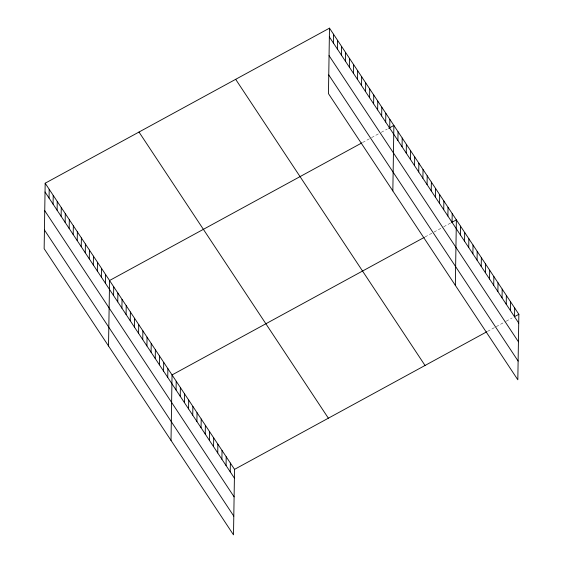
<?xml version="1.0" encoding="UTF-8"?>
<svg xmlns="http://www.w3.org/2000/svg" width="563" height="563" viewBox="0 0 563 563"><rect width="100%" height="100%" fill="white"/><g stroke="black" fill="none" stroke-linecap="round" stroke-linejoin="round"><path stroke-width="0.42" stroke-dasharray="2.81 2.11" d="M362.6 142.495L370.792 138.034M371.538 137.625L378.983 133.565M381.214 132.347L387.175 129.096M425.093 236.932L433.285 232.463M434.024 232.055L442.961 227.185M443.707 226.776L451.153 222.716M487.579 331.361L505.454 321.614M506.193 321.206L512.154 317.954"/><path stroke-width="0.84" d="M45.174 183.214L44.146 248.698L233.504 534.85L234.539 469.366L45.174 183.214L329.496 28.15L518.854 314.302L517.826 379.786L328.461 93.634L329.496 28.15M49.058 198.07L49.199 189.295M53.084 204.151L53.225 195.375M57.109 210.231L57.243 201.455M61.135 216.312L61.268 207.536M65.153 222.392L65.294 213.616M69.179 228.472L69.319 219.697M73.204 234.553L73.345 225.777M77.23 240.633L77.363 231.865M81.248 246.714L81.389 237.945M85.273 252.794L85.414 244.025M89.299 258.874L89.44 250.106M93.324 264.955L93.458 256.186M97.35 271.035L97.483 262.267M101.368 277.116L101.509 268.347M105.394 283.203L105.534 274.427M108.525 345.992L109.56 280.508L361.854 142.903M113.585 295.575L113.726 286.799M117.751 301.874L117.892 293.098M121.918 308.165L122.051 299.389M126.084 314.464L126.218 305.688M130.25 320.755L130.384 311.986M134.416 327.054L134.55 318.278M138.582 333.345L138.716 324.577M142.749 339.644L142.882 330.868M146.915 345.935L147.049 337.167M151.081 352.234L151.215 343.458M155.247 358.532L155.381 349.757M159.413 364.824L159.547 356.048M163.58 371.123L163.713 362.347M167.746 377.414L167.88 368.638M171.018 440.421L172.046 374.937L424.347 237.333M176.071 390.004L176.212 381.235M180.237 396.303L180.378 387.527M184.404 402.594L184.544 393.826M188.57 408.893L188.711 400.117M192.736 415.184L192.877 406.416M196.902 421.483L197.043 412.707M201.068 427.774L201.209 419.006M205.235 434.073L205.375 425.297M209.401 440.372L209.542 431.596M213.567 446.663L213.708 437.887M217.733 452.962L217.874 444.186M221.899 459.253L222.04 450.477M226.066 465.552L226.206 456.776M230.232 471.843L230.373 463.075M333.38 43.006L333.514 34.23M337.406 49.087L337.54 40.311M341.424 55.167L341.565 46.391M345.45 61.247L345.591 52.472M349.475 67.328L349.616 58.552M353.501 73.408L353.634 64.632M357.526 79.489L357.66 70.713M361.545 85.569L361.685 76.793M365.57 91.649L365.711 82.874M369.595 97.73L369.729 88.954M373.621 103.81L373.755 95.034M377.639 109.891L377.78 101.122M381.665 115.971L381.805 107.202M385.69 122.051L385.831 113.283M389.716 128.132L389.849 119.363M392.847 190.927L393.875 125.443L388.667 128.287M397.907 140.511L398.041 131.735M402.073 146.802L402.207 138.034M406.24 153.101L406.373 144.325M410.399 159.399L410.54 150.624M414.565 165.691L414.706 156.915M418.731 171.989L418.872 163.214M422.897 178.281L423.038 169.512M427.064 184.58L427.204 175.804M431.23 190.871L431.371 182.102M435.396 197.17L435.537 188.394M439.562 203.461L439.703 194.692M443.728 209.76L443.869 200.984M447.895 216.051L448.035 207.283M452.061 222.35L452.202 213.574M455.34 285.357L456.368 219.873L451.899 222.308M460.393 234.94L460.534 226.164M464.559 241.238L464.7 232.463M468.726 247.53L468.866 238.754M472.892 253.829L473.033 245.053M477.058 260.12L477.199 251.351M481.224 266.419L481.358 257.643M485.39 272.71L485.524 263.941M489.557 279.009L489.69 270.233M493.723 285.3L493.857 276.532M497.889 291.599L498.023 282.823M502.055 297.89L502.189 289.122M506.221 304.189L506.355 295.413M510.388 310.487L510.521 301.712M514.554 316.779L514.688 308.003M234.539 469.366L486.833 331.762M514.385 316.737L518.854 314.302M329.355 36.926L518.72 323.078M329.059 55.638L518.424 341.79M328.757 74.921L518.122 361.073M235.665 79.32L425.03 365.471M138.998 132.045L328.363 418.196M45.033 191.99L234.398 478.142M44.744 210.703L234.102 496.855M44.442 229.986L233.8 516.137"/></g></svg>
